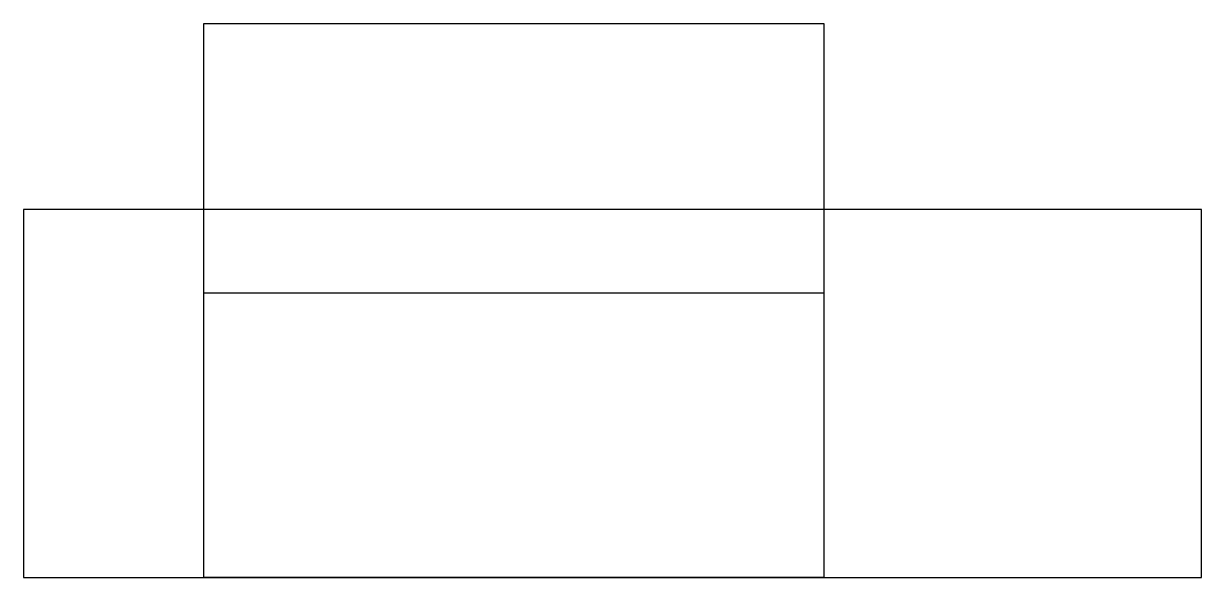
# Model space of a CAD drawing. Header units: millimetres. Extents: x -1615 to 0, y -505 to 255.
import ezdxf

# ---------------------------------------------------------------- set-up
doc = ezdxf.new("R2010")
doc.units = ezdxf.units.MM
doc.layers.get('0').update_dxf_attribs({"linetype": 'CONTINUOUS'})

msp = doc.modelspace()

# ---------------------------------------------------------------- linework, layer by layer
for p, q in [((-517.9, -115), (-1367.9, -115)), ((-1615, -505), (0, -505))]:
    msp.add_line(p, q)
for points in [[(-517.9, -505), (-1367.9, -505), (-1367.9, 255), (-517.9, 255)], [(0, -505), (0, 0), (-1615, 0), (-1615, -505)]]:
    msp.add_lwpolyline(points, close=True)

doc.saveas('drawing.dxf')
